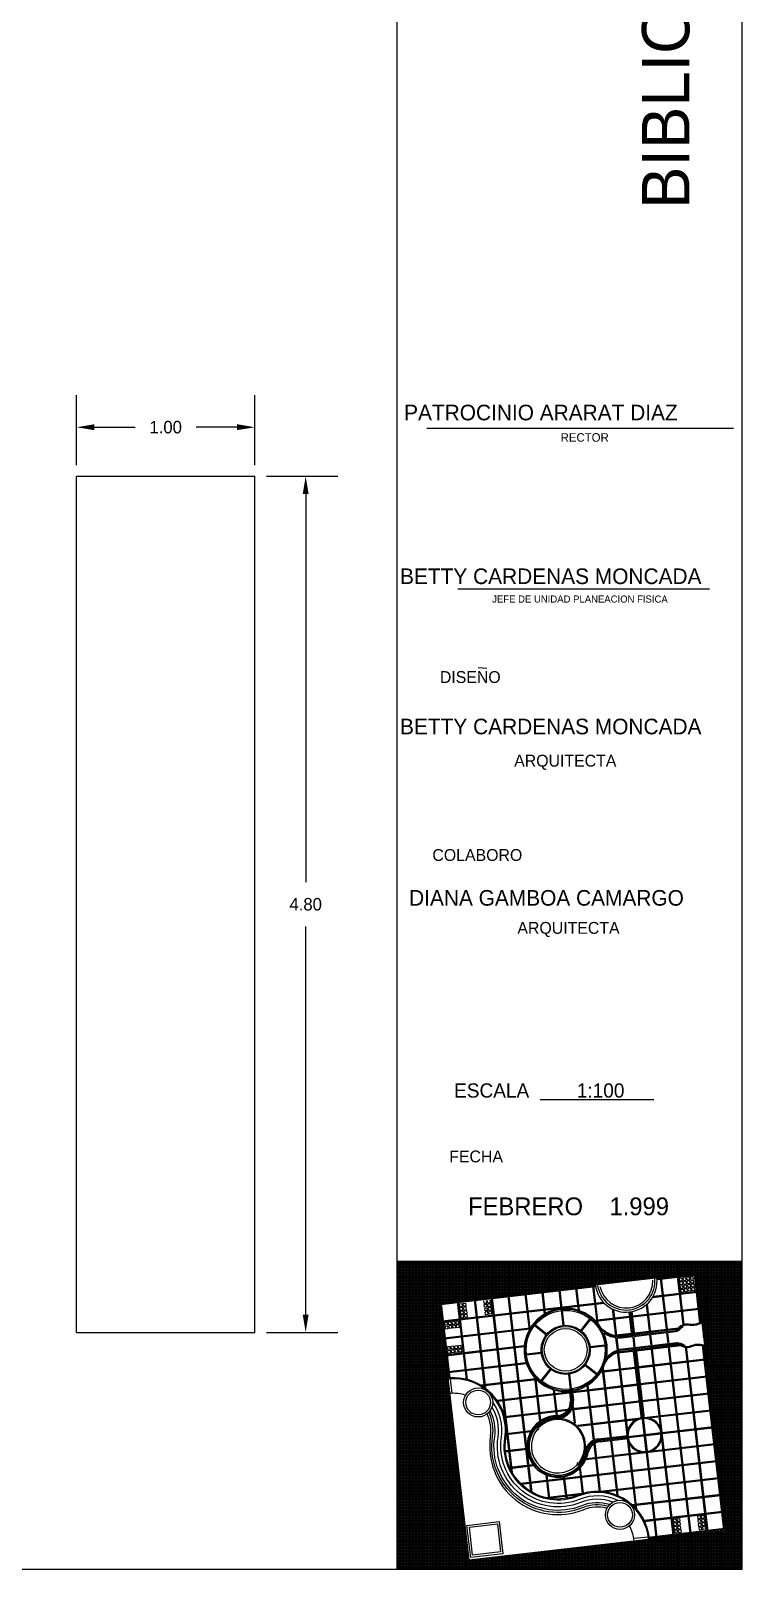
# Model space of a CAD drawing. Extents: x 48 to 72.1, y -38.6 to -0.2.
# Drawn here: x 68.15 to 72.14, y -38.65 to -30.02 of the extents above; entities that cross this region are included whole.
import ezdxf

# ---------------------------------------------------------------- set-up
doc = ezdxf.new("R2010")
doc.units = 0
doc.header["$MEASUREMENT"] = 0
doc.linetypes.add('DASHDOT', pattern=[25.4, 12.7, -6.35, 0, -6.35])
doc.layers.get('0').update_dxf_attribs({"linetype": 'CONTINUOUS'})
doc.layers.get('DEFPOINTS').update_dxf_attribs({"linetype": 'CONTINUOUS'})
for name, color, linetype in [('EJES1', 2, 'DASHDOT'), ('LETRA', 21, 'CONTINUOUS'), ('PISO', 1, 'CONTINUOUS'), ('ROTULO', 12, 'CONTINUOUS'), ('TEXTOS', 2, 'CONTINUOUS')]:
    doc.layers.add(name, color=color, linetype=linetype)
doc.styles.add('STYLE1', font='hand1.shx')
doc.dimstyles.new('CAMILO', dxfattribs={"dimscale": 0, "dimtxt": 0.07, "dimasz": 0.1, "dimexe": 0.18, "dimexo": 0.0625, "dimgap": 0.09, "dimtad": 0, "dimtih": 1, "dimtoh": 1, "dimzin": 0, "dimtxsty": 'STANDARD', "dimcen": 0.09, "dimclrd": 2, "dimclre": 2, "dimclrt": 5, "dimazin": 3, "dimtfac": 1, "dimtofl": 0, "dimtmove": 0, "dimatfit": 3, "dimtolj": 1, "dimtzin": 0})

# ---------------------------------------------------------------- blocks, each defined once
blk = doc.blocks.new('*D95')
at = {"color": 2, "linetype": 'BYBLOCK'}
for p, q in [((68.4105, -32.4574), (68.4105, -32.0652)), ((69.4105, -32.4574), (69.4105, -32.0652)), ((68.5105, -32.2452), (68.7388, -32.2452)), ((69.3105, -32.2452), (69.0822, -32.2452))]:
    blk.add_line(p, q, dxfattribs=at)
for points in [[(68.5105, -32.2285), (68.5105, -32.2618), (68.4105, -32.2452)], [(69.3105, -32.2285), (69.3105, -32.2618), (69.4105, -32.2452)]]:
    blk.add_solid(points, dxfattribs=at)
at = {"layer": 'DEFPOINTS', "color": 0, "linetype": 'BYBLOCK'}
for p in [(69.4105, -32.2452), (68.4105, -32.5199), (69.4105, -32.5199)]:
    blk.add_point(p, dxfattribs=at)
at = {"color": 5, "linetype": 'BYBLOCK', "insert": (68.9105, -32.2452), "char_height": 0.07, "attachment_point": 5}
blk.add_mtext('\\A1;1.00', dxfattribs=at)
blk = doc.blocks.new('*D96')
at = {"color": 2, "linetype": 'BYBLOCK'}
for p, q in [((69.4767, -32.5199), (69.8755, -32.5199)), ((69.6955, -32.6199), (69.6955, -34.7949)), ((69.6955, -37.2199), (69.6955, -35.0449)), ((69.4767, -37.3199), (69.8755, -37.3199))]:
    blk.add_line(p, q, dxfattribs=at)
for points in [[(69.6788, -32.6199), (69.7122, -32.6199), (69.6955, -32.5199)], [(69.6788, -37.2199), (69.7122, -37.2199), (69.6955, -37.3199)]]:
    blk.add_solid(points, dxfattribs=at)
at = {"layer": 'DEFPOINTS', "color": 0, "linetype": 'BYBLOCK'}
for p in [(69.4142, -32.5199), (69.4142, -37.3199), (69.6955, -37.3199)]:
    blk.add_point(p, dxfattribs=at)
at = {"color": 5, "linetype": 'BYBLOCK', "insert": (69.6955, -34.9199), "char_height": 0.07, "attachment_point": 5}
blk.add_mtext('\\A1;4.80', dxfattribs=at)

msp = doc.modelspace()

# ---------------------------------------------------------------- hatches: boundary and pattern name
at = {"layer": 'ROTULO', "linetype": 'CONTINUOUS', "ltscale": 0.5}
h = msp.add_hatch(dxfattribs=at)
h.set_pattern_fill('NET,_O', color=6, scale=0.066514)
h.set_pattern_definition([(0, (73.1563085, -20.379768), (0, 0.008314285), []), (90, (73.1563085, -20.379768), (-0.008314285, 5e-19), [])])
h.paths.add_polyline_path([(70.2087, -38.6476), (72.1438, -38.6476), (72.1438, -36.9221), (70.2087, -36.9221)])
h.paths.add_polyline_path([(70.4436, -37.1546), (71.8845, -36.9875), (71.9168, -37.2659), (71.9312, -37.3901), (72.0516, -38.4285), (70.6106, -38.5955)], flags=16)
h.paths.add_polyline_path([(70.6002, -38.4015), (70.781, -38.3805), (70.8019, -38.5613), (70.6212, -38.5823)], flags=0)
h.paths.add_polyline_path([(70.6135, -38.412), (70.7705, -38.3938), (70.7887, -38.5508), (70.6317, -38.569)], flags=0)
h.paths.add_polyline_path([(71.9809, -37.5213, 0.064699), (71.9826, -37.5355)], flags=16)
h.paths.add_polyline_path([(70.5935, -37.7127, -1), (70.7323, -37.7127, -1)], flags=0)
h.paths.add_polyline_path([(71.1741, -37.6504), (71.1727, -37.6385, -0.339976), (70.9452, -37.4931), (70.933, -37.4945, 0.343754)], flags=0)
h.paths.add_polyline_path([(70.7965, -37.6065), (70.6957, -37.6182), (70.684, -37.5174), (70.5891, -37.5284), (70.5561, -37.2437), (71.3151, -37.1558), (71.3268, -37.2566), (71.4276, -37.2449), (71.4379, -37.3338), (71.4319, -37.3345), (71.4216, -37.2456), (71.3268, -37.2566), (71.3158, -37.1617), (70.9422, -37.205), (70.9532, -37.2999), (70.8583, -37.3109), (70.8907, -37.5895), (70.9855, -37.5786), (70.9965, -37.6734), (71.0914, -37.6624), (71.1024, -37.7573), (71.1683, -37.7497, -0.249793), (71.1056, -37.7849, 0.257507), (70.961, -37.8698, 0.9058), (71.2393, -38.0746, 0.132861), (71.2803, -37.9937, -0.323265), (71.3463, -37.9334), (71.4997, -37.9156, 1.816956), (71.6191, -37.7996), (71.6774, -37.7928), (71.6327, -37.4074), (71.7335, -37.3957), (71.7452, -37.4965), (71.8401, -37.4855), (71.9494, -38.4283), (71.6588, -38.462), (71.6375, -38.2782), (71.5486, -38.2885), (71.5369, -38.1877), (71.3412, -38.2103), (71.3309, -38.1214), (71.242, -38.1317), (71.2523, -38.2207), (71.1574, -38.2317), (71.1581, -38.2376), (71.0573, -38.2493), (71.0463, -38.1544), (70.9514, -38.1654), (70.9404, -38.0705), (70.8515, -38.0809)], flags=0)
h.paths.add_polyline_path([(71.3361, -38.1148), (71.3251, -38.0199), (71.4141, -38.0096), (71.4148, -38.0156), (71.6994, -37.9826), (71.6987, -37.9766), (71.7046, -37.9759), (71.6393, -37.4126), (71.7283, -37.4023), (71.7496, -37.5861), (71.8444, -37.5751), (71.9331, -38.34), (71.6544, -38.3724), (71.6208, -38.0818)], flags=0)
h.paths.add_polyline_path([(71.0023, -37.7749), (70.9913, -37.6801), (71.0861, -37.6691), (71.0971, -37.7639)], flags=0)
h.paths.add_polyline_path([(71.1057, -37.7909, -611.785328), (71.1063, -37.7909, -1243.150599)], flags=0)
h.paths.add_polyline_path([(71.1059, -37.7969, -645.222307), (71.1064, -37.7968, -1178.727492)], flags=0)
h.paths.add_polyline_path([(71.5496, -37.8586), (71.6329, -37.8488), (71.6426, -37.9321), (71.5594, -37.9419)], flags=0)
h.paths.add_polyline_path([(71.1066, -37.8028, -0.471773), (71.2637, -37.9845, -0.238912), (71.3081, -37.9247), (71.2869, -37.7419), (71.1869, -37.7535, -0.267141)], flags=0)
h.paths.add_polyline_path([(71.219, -38.0613, 1.020204), (71.2269, -38.0523), (71.2269, -38.0523), (71.2269, -38.0523, 0.980196), (71.219, -38.0613), (71.219, -38.0613)], flags=0)
h.paths.add_polyline_path([(70.6796, -37.4277), (70.5847, -37.4387), (70.573, -37.3379), (70.6679, -37.3269)], flags=0)
h.paths.add_polyline_path([(70.4944, -37.4372), (70.4927, -37.4224), (70.5075, -37.4207), (70.5092, -37.4355)], flags=0)
h.paths.add_polyline_path([(70.5152, -37.4348), (70.5135, -37.42), (70.5283, -37.4183), (70.53, -37.433)], flags=0)
h.paths.add_polyline_path([(70.5359, -37.4324), (70.5342, -37.4176), (70.549, -37.4158), (70.5507, -37.4306)], flags=0)
h.paths.add_polyline_path([(70.5567, -37.4299), (70.555, -37.4152), (70.5698, -37.4134), (70.5715, -37.4282)], flags=0)
h.paths.add_polyline_path([(70.492, -37.4164), (70.4903, -37.4016), (70.5051, -37.3999), (70.5068, -37.4147)], flags=0)
h.paths.add_polyline_path([(70.5128, -37.414), (70.5111, -37.3992), (70.5258, -37.3975), (70.5276, -37.4123)], flags=0)
h.paths.add_polyline_path([(70.5335, -37.4116), (70.5318, -37.3968), (70.5466, -37.3951), (70.5483, -37.4099)], flags=0)
h.paths.add_polyline_path([(70.5543, -37.4092), (70.5526, -37.3944), (70.5673, -37.3927), (70.5691, -37.4075)], flags=0)
h.paths.add_polyline_path([(71.0159, -37.4179, -1), (71.2912, -37.4179, -1)], flags=0)
h.paths.add_polyline_path([(70.4786, -37.3008), (70.4769, -37.286), (70.4917, -37.2843), (70.4934, -37.2991)], flags=0)
h.paths.add_polyline_path([(70.4994, -37.2984), (70.4977, -37.2836), (70.5124, -37.2819), (70.5142, -37.2967)], flags=0)
h.paths.add_polyline_path([(70.5201, -37.296), (70.5184, -37.2812), (70.5332, -37.2795), (70.5349, -37.2943)], flags=0)
h.paths.add_polyline_path([(70.5409, -37.2936), (70.5391, -37.2788), (70.5539, -37.2771), (70.5557, -37.2919)], flags=0)
h.paths.add_polyline_path([(71.3038, -37.8361), (71.2811, -37.6404), (71.3701, -37.6301), (71.3591, -37.5352), (71.4539, -37.5242), (71.4436, -37.4353), (71.4496, -37.4346), (71.4936, -37.8141), (71.5519, -37.8074, 0.314925), (71.4983, -37.9067), (71.4973, -37.8978), (71.4024, -37.9088), (71.3928, -37.8258)], flags=0)
h.paths.add_polyline_path([(70.4762, -37.2801), (70.4745, -37.2653), (70.4893, -37.2635), (70.491, -37.2783)], flags=0)
h.paths.add_polyline_path([(70.497, -37.2777), (70.4952, -37.2629), (70.51, -37.2611), (70.5118, -37.2759)], flags=0)
h.paths.add_polyline_path([(70.5177, -37.2752), (70.516, -37.2604), (70.5308, -37.2587), (70.5325, -37.2735)], flags=0)
h.paths.add_polyline_path([(70.5385, -37.2728), (70.5367, -37.258), (70.5515, -37.2563), (70.5533, -37.2711)], flags=0)
h.paths.add_polyline_path([(71.0219, -37.4179, -1), (71.2853, -37.4179, -1)], flags=0)
h.paths.add_polyline_path([(70.5673, -37.2364), (70.5656, -37.2216), (70.5804, -37.2199), (70.5821, -37.2347)], flags=0)
h.paths.add_polyline_path([(71.0338, -37.4179, -1), (71.2733, -37.4179, -1)], flags=0)
h.paths.add_polyline_path([(70.5881, -37.234), (70.5864, -37.2192), (70.6011, -37.2175), (70.6029, -37.2323)], flags=0)
h.paths.add_polyline_path([(70.5649, -37.2157), (70.5632, -37.2009), (70.578, -37.1992), (70.5797, -37.2139)], flags=0)
h.paths.add_polyline_path([(70.5857, -37.2133), (70.5839, -37.1985), (70.5987, -37.1967), (70.6005, -37.2115)], flags=0)
h.paths.add_polyline_path([(70.5625, -37.1949), (70.5608, -37.1801), (70.5756, -37.1784), (70.5773, -37.1932)], flags=0)
h.paths.add_polyline_path([(70.5833, -37.1925), (70.5815, -37.1777), (70.5963, -37.176), (70.598, -37.1908)], flags=0)
h.paths.add_polyline_path([(70.7037, -37.2206), (70.702, -37.2058), (70.7168, -37.2041), (70.7185, -37.2189)], flags=0)
h.paths.add_polyline_path([(70.7244, -37.2182), (70.7227, -37.2034), (70.7375, -37.2017), (70.7392, -37.2165)], flags=0)
h.paths.add_polyline_path([(70.5601, -37.1742), (70.5584, -37.1594), (70.5732, -37.1577), (70.5749, -37.1724)], flags=0)
h.paths.add_polyline_path([(70.5808, -37.1718), (70.5791, -37.157), (70.5939, -37.1552), (70.5956, -37.17)], flags=0)
h.paths.add_polyline_path([(70.7013, -37.1998), (70.6996, -37.1851), (70.7144, -37.1833), (70.7161, -37.1981)], flags=0)
h.paths.add_polyline_path([(70.722, -37.1974), (70.7203, -37.1826), (70.7351, -37.1809), (70.7368, -37.1957)], flags=0)
h.paths.add_polyline_path([(71.5275, -38.3427, -1), (71.3886, -38.3427, -1)], flags=0)
h.paths.add_polyline_path([(70.6989, -37.1791), (70.6972, -37.1643), (70.712, -37.1626), (70.7137, -37.1774)], flags=0)
h.paths.add_polyline_path([(70.7196, -37.1767), (70.7179, -37.1619), (70.7327, -37.1602), (70.7344, -37.175)], flags=0)
h.paths.add_polyline_path([(71.5594, -37.9419), (71.5496, -37.8586), (71.6329, -37.8488), (71.6426, -37.9321)], flags=0)
h.paths.add_polyline_path([(71.5637, -37.9364), (71.5597, -37.9021), (71.5551, -37.8629), (71.5673, -37.8615), (71.5894, -37.8589), (71.6286, -37.8543), (71.6317, -37.8808), (71.6345, -37.9046), (71.6372, -37.9278), (71.5882, -37.9335), (71.5879, -37.9311), (71.5757, -37.9325), (71.576, -37.935)], flags=0)
h.paths.add_polyline_path([(71.3833, -37.4593, 0.149637), (71.3671, -37.3236, 0.115122), (71.4339, -37.351), (71.4418, -37.4192, 0.121876)], flags=0)
h.paths.add_polyline_path([(71.4476, -37.4172), (71.44, -37.3519, 0.041174), (71.4661, -37.3529), (71.5293, -37.3453), (71.5362, -37.4048), (71.4579, -37.4142, 0.018196)], flags=0)
h.paths.add_polyline_path([(71.5422, -37.4041), (71.5353, -37.3446), (71.6242, -37.3339), (71.6311, -37.3934)], flags=0)
h.paths.add_polyline_path([(71.756, -38.3666), (71.7707, -38.3649), (71.7725, -38.3797), (71.7577, -38.3814)], flags=0)
h.paths.add_polyline_path([(71.7584, -38.3874), (71.7732, -38.3856), (71.7749, -38.4004), (71.7601, -38.4021)], flags=0)
h.paths.add_polyline_path([(71.7608, -38.4081), (71.7756, -38.4064), (71.7773, -38.4212), (71.7625, -38.4229)], flags=0)
h.paths.add_polyline_path([(71.7632, -38.4288), (71.778, -38.4271), (71.7797, -38.4419), (71.7649, -38.4436)], flags=0)
h.paths.add_polyline_path([(71.7767, -38.3642), (71.7915, -38.3625), (71.7932, -38.3773), (71.7784, -38.379)], flags=0)
h.paths.add_polyline_path([(71.5277, -37.2272), (71.7056, -37.2066), (71.6839, -37.0198), (71.8766, -36.9975), (71.9076, -37.2644, -0.183082), (71.8416, -37.2731, 0.230873), (71.7874, -37.2931, -0.206953), (71.765, -37.3049), (71.5399, -37.332)], flags=0)
h.paths.add_polyline_path([(71.7791, -38.3849), (71.7939, -38.3832), (71.7956, -38.398), (71.7808, -38.3997)], flags=0)
h.paths.add_polyline_path([(71.7225, -37.3008), (71.6899, -37.0192), (71.8766, -36.9975), (71.888, -37.0954), (71.7012, -37.117), (71.7232, -37.3068), (71.6224, -37.3184), (71.6217, -37.3125)], flags=0)
h.paths.add_polyline_path([(71.7815, -38.4057), (71.7963, -38.404), (71.798, -38.4188), (71.7832, -38.4205)], flags=0)
h.paths.add_polyline_path([(71.7839, -38.4264), (71.7987, -38.4247), (71.8004, -38.4395), (71.7856, -38.4412)], flags=0)
h.paths.add_polyline_path([(71.637, -37.3926), (71.6301, -37.3332), (71.719, -37.3225), (71.7259, -37.3819)], flags=0)
h.paths.add_polyline_path([(71.8923, -38.3508), (71.9071, -38.3491), (71.9088, -38.3639), (71.894, -38.3656)], flags=0)
h.paths.add_polyline_path([(71.8947, -38.3715), (71.9095, -38.3698), (71.9112, -38.3846), (71.8964, -38.3863)], flags=0)
h.paths.add_polyline_path([(71.8971, -38.3923), (71.9119, -38.3906), (71.9136, -38.4054), (71.8988, -38.4071)], flags=0)
h.paths.add_polyline_path([(71.8995, -38.413), (71.9143, -38.4113), (71.916, -38.4261), (71.9013, -38.4278)], flags=0)
h.paths.add_polyline_path([(71.9131, -38.3484), (71.9279, -38.3467), (71.9296, -38.3615), (71.9148, -38.3632)], flags=0)
h.paths.add_polyline_path([(71.9155, -38.3691), (71.9303, -38.3674), (71.932, -38.3822), (71.9172, -38.3839)], flags=0)
h.paths.add_polyline_path([(71.8108, -37.3867, 100.754073), (71.809, -37.3857, -0.006114)], flags=0)
h.paths.add_polyline_path([(71.9179, -38.3899), (71.9327, -38.3882), (71.9344, -38.403), (71.9196, -38.4047)], flags=0)
h.paths.add_polyline_path([(71.9203, -38.4106), (71.9351, -38.4089), (71.9368, -38.4237), (71.922, -38.4254)], flags=0)
h.paths.add_polyline_path([(71.7894, -37.1008), (71.7791, -37.0118), (71.7851, -37.0111), (71.7954, -37.1001)], flags=0)
h.paths.add_polyline_path([(71.8007, -37.0934), (71.799, -37.0786), (71.8138, -37.0769), (71.8155, -37.0917)], flags=0)
h.paths.add_polyline_path([(71.7983, -37.0727), (71.7966, -37.0579), (71.8113, -37.0562), (71.8131, -37.071)], flags=0)
h.paths.add_polyline_path([(71.8214, -37.091), (71.8197, -37.0762), (71.8345, -37.0745), (71.8362, -37.0893)], flags=0)
h.paths.add_polyline_path([(71.7959, -37.0519), (71.7941, -37.0371), (71.8089, -37.0354), (71.8107, -37.0502)], flags=0)
h.paths.add_polyline_path([(71.819, -37.0703), (71.8173, -37.0555), (71.8321, -37.0538), (71.8338, -37.0685)], flags=0)
h.paths.add_polyline_path([(71.7935, -37.0312), (71.7917, -37.0164), (71.8065, -37.0147), (71.8083, -37.0295)], flags=0)
h.paths.add_polyline_path([(71.8422, -37.0886), (71.8404, -37.0738), (71.8552, -37.0721), (71.857, -37.0869)], flags=0)
h.paths.add_polyline_path([(71.8166, -37.0495), (71.8149, -37.0347), (71.8297, -37.033), (71.8314, -37.0478)], flags=0)
h.paths.add_polyline_path([(71.8398, -37.0679), (71.838, -37.0531), (71.8528, -37.0513), (71.8545, -37.0661)], flags=0)
h.paths.add_polyline_path([(71.8142, -37.0288), (71.8125, -37.014), (71.8273, -37.0123), (71.829, -37.0271)], flags=0)
h.paths.add_polyline_path([(71.8629, -37.0862), (71.8612, -37.0714), (71.876, -37.0697), (71.8777, -37.0845)], flags=0)
h.paths.add_polyline_path([(71.8373, -37.0471), (71.8356, -37.0323), (71.8504, -37.0306), (71.8521, -37.0454)], flags=0)
h.paths.add_polyline_path([(71.8605, -37.0655), (71.8588, -37.0507), (71.8736, -37.0489), (71.8753, -37.0637)], flags=0)
h.paths.add_polyline_path([(71.8349, -37.0264), (71.8332, -37.0116), (71.848, -37.0099), (71.8497, -37.0246)], flags=0)
h.paths.add_polyline_path([(71.8581, -37.0447), (71.8564, -37.0299), (71.8712, -37.0282), (71.8729, -37.043)], flags=0)
h.paths.add_polyline_path([(71.8557, -37.024), (71.854, -37.0092), (71.8688, -37.0074), (71.8705, -37.0222)], flags=0)

# ---------------------------------------------------------------- linework, layer by layer
for p, q in [((68.4105, -37.3199), (68.4105, -32.5199)), ((68.4105, -32.5199), (69.4105, -32.5199)), ((69.4105, -37.3199), (69.4105, -32.5199)), ((68.4105, -37.3199), (69.4105, -37.3199))]:
    msp.add_line(p, q)
at = {"layer": 'EJES1', "color": 15, "linetype": 'CONTINUOUS'}
for p, q in [((71.3213, -37.0619), (70.4506, -37.1628)), ((71.1173, -37.0825), (71.1293, -37.1857)), ((71.2122, -37.0715), (71.2266, -37.1961)), ((71.307, -37.0605), (71.3309, -37.266)), ((71.307, -37.0605), (71.3309, -37.266)), ((71.6865, -37.0165), (71.7213, -37.3162)), ((71.7814, -37.0055), (71.8128, -37.2766)), ((70.4616, -37.2577), (71.3668, -37.1528)), ((70.5481, -37.1485), (70.5984, -37.5828)), ((70.6429, -37.1375), (70.7001, -37.6304)), ((70.7378, -37.1265), (70.8506, -38.0994)), ((70.8327, -37.1155), (70.9599, -38.2128)), ((70.9276, -37.1045), (70.9505, -37.3026)), ((71.0224, -37.0935), (71.0366, -37.2158)), ((71.0224, -37.0935), (71.0366, -37.2158)), ((71.6074, -37.1631), (71.6265, -37.3276)), ((71.6074, -37.1631), (71.6265, -37.3276)), ((71.6422, -37.1208), (71.8906, -37.092)), ((71.3202, -37.2543), (71.5102, -37.2323)), ((71.4182, -37.1899), (71.4355, -37.3392)), ((71.5281, -37.2302), (71.9016, -37.1869)), ((70.4726, -37.3526), (70.9539, -37.2968)), ((71.4287, -37.3379), (71.5212, -37.3272)), ((71.5391, -37.3251), (71.784, -37.2967)), ((70.4836, -37.4475), (70.921, -37.3967)), ((71.4404, -37.4327), (71.5322, -37.422)), ((71.4461, -37.4304), (71.4985, -37.8824)), ((71.5501, -37.42), (71.7938, -37.3917)), ((71.6347, -37.3989), (71.6882, -37.8604)), ((71.6347, -37.3989), (71.6405, -37.4489)), ((71.7295, -37.3875), (71.8522, -38.4456)), ((71.8277, -37.4046), (71.9471, -38.4346)), ((70.4946, -37.5423), (70.932, -37.4916)), ((71.3532, -37.5389), (71.5432, -37.5169)), ((71.5611, -37.5148), (71.9346, -37.4715)), ((70.68, -37.617), (70.9869, -37.5814)), ((70.9823, -37.5765), (71.0101, -37.8166)), ((71.3609, -37.5251), (71.4054, -37.9084)), ((71.5721, -37.6097), (71.9456, -37.5664)), ((70.7702, -37.7027), (71.1747, -37.6558)), ((71.0859, -37.6413), (71.1026, -37.785)), ((71.1926, -37.6537), (71.5542, -37.6118)), ((71.2754, -37.617), (71.3109, -37.9233)), ((71.5831, -37.7046), (71.9566, -37.6613)), ((70.8119, -37.794), (71.1661, -37.7529)), ((71.1886, -37.7503), (71.5652, -37.7067)), ((71.1934, -37.7387), (71.2035, -37.8264)), ((71.6091, -37.7977), (71.9676, -37.7561)), ((71.2229, -37.8425), (71.5612, -37.8033)), ((71.694, -37.884), (71.9786, -37.851)), ((70.8209, -37.8891), (70.9591, -37.8731)), ((71.3135, -37.9452), (71.3444, -38.2117)), ((71.4074, -37.9263), (71.4431, -38.2337)), ((71.504, -37.9303), (71.5477, -38.3069)), ((71.5042, -37.906), (71.688, -37.8847)), ((71.6311, -37.9875), (71.9896, -37.9459)), ((71.6938, -37.9083), (71.7573, -38.4566)), ((70.8161, -37.9858), (70.9372, -37.9718)), ((71.2687, -38.0295), (71.5832, -37.993)), ((70.8406, -38.0791), (70.9724, -38.0638)), ((70.9021, -38.1681), (72.0006, -38.0408)), ((71.0452, -38.1194), (71.0603, -38.2496)), ((71.2331, -38.0812), (71.2495, -38.2227)), ((71.1425, -38.129), (71.1565, -38.2503)), ((71.352, -38.2121), (72.0116, -38.1356)), ((71.0483, -38.2473), (71.2422, -38.2248)), ((71.5285, -38.2878), (72.0226, -38.2305)), ((71.595, -38.3762), (72.0336, -38.3254))]:
    msp.add_line(p, q, dxfattribs=at)
at = {"layer": 'LETRA', "color": 4}
for p, q in [((70.4436, -37.1546), (71.8845, -36.9875)), ((71.8793, -36.9942), (71.6655, -37.0189)), ((71.8796, -36.9971), (71.6657, -37.0219)), ((71.6657, -37.022), (71.8796, -36.9972)), ((71.8763, -36.9945), (71.9083, -37.2708)), ((71.8763, -36.9945), (71.9083, -37.2708)), ((71.9112, -37.2693), (71.8793, -36.9942)), ((71.9168, -37.2659), (71.8845, -36.9875)), ((71.3208, -37.0589), (70.4502, -37.1598)), ((70.4436, -37.1546), (70.6106, -38.5955)), ((70.4502, -37.1598), (70.4991, -37.5812)), ((70.4532, -37.1595), (70.502, -37.5809)), ((71.9218, -37.3875), (72.042, -38.4236)), ((72.045, -38.4232), (71.925, -37.3882)), ((72.0516, -38.4285), (71.9312, -37.3901)), ((70.505, -37.5807), (70.5144, -37.6617)), ((70.5085, -37.6621), (70.5085, -37.6624)), ((70.6106, -38.5955), (72.0516, -38.4285)), ((71.6165, -38.4669), (71.5356, -38.4762)), ((71.6173, -38.4728), (72.045, -38.4232)), ((71.6229, -38.4691), (72.0446, -38.4202))]:
    msp.add_line(p, q, dxfattribs=at)
for points in [[(71.9281, -37.0833), (71.9419, -37.1978, -0.163464), (71.9272, -37.2583, -0.235138), (71.8406, -37.279, 0.228191), (71.7919, -37.2971, -0.182495), (71.7687, -37.3104), (71.4656, -37.347, -0.221713), (71.3464, -37.2972)], [(71.3697, -37.4887, -0.20744), (71.459, -37.4201), (71.7757, -37.382, -0.001964), (71.7808, -37.3821, -0.096871), (71.8077, -37.3919, 0.261477), (71.8622, -37.392, -0.192436), (71.9383, -37.3927, -0.043524), (71.9446, -37.3965, -0.163585), (71.9723, -37.4499), (71.9826, -37.5355, 0.340393), (72.0359, -37.5773)]]:
    msp.add_lwpolyline(points, format="xyb", dxfattribs=at)
at = {"layer": 'LETRA', "color": 6, "ltscale": 0.5}
msp.add_lwpolyline([(71.9168, -37.2659), (71.9312, -37.3901)], dxfattribs=at)
at = {"layer": 'LETRA', "color": 4, "ltscale": 0.5}
for points in [[(71.3917, -38.2955, 0.167921), (71.2486, -38.3026, -0.580809), (70.7437, -37.9023)], [(71.4001, -38.2855, 0.173762), (71.2442, -38.2915, -0.580809), (70.7555, -37.9042)], [(71.4184, -38.2716, 0.187438), (71.237, -38.2737, -0.580809), (70.7744, -37.907)], [(71.4455, -38.2623, 0.208733), (71.2299, -38.2559, -0.580809), (70.7934, -37.9099)], [(71.505, -38.2761, 0.263728), (71.2227, -38.2381, -0.580809), (70.8123, -37.9128)], [(71.6179, -38.4788, 0.209705), (71.505, -38.2761, 0.19353)]]:
    msp.add_lwpolyline(points, format="xyb", dxfattribs=at)
at = {"layer": 'LETRA', "color": 4}
for points in [[(70.6212, -38.5823), (70.6002, -38.4015), (70.781, -38.3805), (70.8019, -38.5613)], [(70.6317, -38.569), (70.6135, -38.412), (70.7705, -38.3938), (70.7887, -38.5508)]]:
    msp.add_lwpolyline(points, close=True, dxfattribs=at)
at = {"layer": 'LETRA', "color": 4, "ltscale": 0.5}
for centre, radius in [((71.1536, -37.4179), 0.1317), ((71.1536, -37.4179), 0.1197), ((70.6629, -37.7127), 0.0814), ((70.6629, -37.7127), 0.0694), ((71.4581, -38.3427), 0.0814), ((71.4581, -38.3427), 0.0694)]:
    msp.add_circle(centre, radius, dxfattribs=at)
for centre, radius, start, end in [((71.4924, -37.033), 0.1736, 186.61314, 6.61314), ((71.4924, -37.033), 0.1616, 186.61314, 6.61314), ((71.4924, -37.033), 0.1497, 191.19854, 2.02773), ((71.1536, -37.4179), 0.2275, 32.03507, 275.00877), ((71.1536, -37.4179), 0.2275, 279.53359, 341.84622), ((70.5264, -37.8691), 0.2892, 50.42708, 96.61314), ((70.5264, -37.8691), 0.2078, 71.49456, 96.61314), ((70.5264, -37.8691), 0.2892, 351.30385, 50.42708), ((70.5264, -37.8691), 0.2078, 351.30385, 26.27935), ((70.5264, -37.8691), 0.2198, 351.30385, 27.16293), ((70.5264, -37.8691), 0.2317, 351.30385, 28.46932), ((70.5264, -37.8691), 0.2509, 351.30385, 31.51534), ((70.5264, -37.8691), 0.27, 351.30385, 36.23191), ((71.1103, -37.9584), 0.3829, 171.30385, 291.89753), ((71.3304, -38.5061), 0.2073, 74.64616, 111.89753), ((71.3304, -38.5061), 0.2073, 4.96067, 29.35538)]:
    msp.add_arc(centre, radius, start, end, dxfattribs=at)
at = {"layer": 'LETRA', "color": 7, "ltscale": 0.5}
for centre, start, end in [((70.9976, -37.86), 138.85921, 47.71322), ((71.223, -38.0569), 50.00521, 318.85921)]:
    msp.add_arc(centre, 0.00599, start, end, dxfattribs=at)
at = {"layer": 'LETRA', "color": 7}
for radius, start, end in [(0.1556, 318.85921, 138.85921), (0.1497, 321.1512, 136.56723)]:
    msp.add_arc((71.1103, -37.9584), radius, start, end, dxfattribs=at)
at = {"layer": 'LETRA', "color": 4}
msp.add_arc((71.1103, -37.9584), 0.1497, 141.1512, 316.56723, dxfattribs=at)
at = {"layer": 'PISO', "color": 32}
for p, q in [((71.88, -37.0001), (71.6659, -37.0249)), ((71.3218, -37.0648), (70.4509, -37.1658)), ((71.1143, -37.0828), (71.1263, -37.186)), ((71.1203, -37.0822), (71.1322, -37.1854)), ((71.2092, -37.0719), (71.2235, -37.1951)), ((71.2151, -37.0712), (71.2298, -37.1972)), ((71.3041, -37.0609), (71.3274, -37.262)), ((71.31, -37.0602), (71.3344, -37.2702)), ((70.4612, -37.2547), (71.3642, -37.1501)), ((70.4619, -37.2607), (71.3694, -37.1555)), ((70.64, -37.1378), (70.6968, -37.6281)), ((70.6459, -37.1372), (70.7034, -37.6328)), ((70.7348, -37.1268), (70.8467, -38.092)), ((70.7408, -37.1262), (70.8544, -38.1061)), ((70.8297, -37.1158), (70.9567, -38.2108)), ((70.8357, -37.1152), (70.9631, -38.2146)), ((70.9246, -37.1048), (70.948, -37.3071)), ((70.9305, -37.1042), (70.953, -37.2983)), ((71.0195, -37.0938), (71.0338, -37.2175)), ((71.0254, -37.0932), (71.0394, -37.2142)), ((71.6402, -37.1241), (71.891, -37.095)), ((71.644, -37.1176), (71.8903, -37.0891)), ((71.415, -37.1884), (71.4324, -37.3386)), ((71.4214, -37.1914), (71.4386, -37.3396))]:
    msp.add_line(p, q, dxfattribs=at)
at = {"layer": 'PISO'}
for p, q in [((71.8733, -36.9949), (71.9047, -37.2659)), ((71.6836, -37.0169), (71.7183, -37.3165)), ((71.6895, -37.0162), (71.7242, -37.3158)), ((71.7784, -37.0059), (71.81, -37.2777)), ((71.7844, -37.0052), (71.8157, -37.2757)), ((71.7917, -37.0164), (71.8065, -37.0147)), ((71.7935, -37.0312), (71.7917, -37.0164)), ((71.7935, -37.0312), (71.8083, -37.0295)), ((71.7941, -37.0371), (71.8089, -37.0354)), ((71.7959, -37.0519), (71.7941, -37.0371)), ((71.7959, -37.0519), (71.8107, -37.0502)), ((71.7966, -37.0579), (71.8113, -37.0562)), ((71.7983, -37.0727), (71.7966, -37.0579)), ((71.7983, -37.0727), (71.8131, -37.071)), ((71.799, -37.0786), (71.8138, -37.0769)), ((71.8007, -37.0934), (71.799, -37.0786)), ((71.8083, -37.0295), (71.8065, -37.0147)), ((71.8107, -37.0502), (71.8089, -37.0354)), ((71.8131, -37.071), (71.8113, -37.0562)), ((71.8125, -37.014), (71.8273, -37.0123)), ((71.8142, -37.0288), (71.8125, -37.014)), ((71.8155, -37.0917), (71.8138, -37.0769)), ((71.8142, -37.0288), (71.829, -37.0271)), ((71.8149, -37.0347), (71.8297, -37.033)), ((71.8166, -37.0495), (71.8149, -37.0347)), ((71.8166, -37.0495), (71.8314, -37.0478)), ((71.8173, -37.0555), (71.8321, -37.0538)), ((71.819, -37.0703), (71.8173, -37.0555)), ((71.819, -37.0703), (71.8338, -37.0685)), ((71.8197, -37.0762), (71.8345, -37.0745)), ((71.8214, -37.091), (71.8197, -37.0762)), ((71.829, -37.0271), (71.8273, -37.0123)), ((71.8314, -37.0478), (71.8297, -37.033)), ((71.8338, -37.0685), (71.8321, -37.0538)), ((71.848, -37.0099), (71.8332, -37.0116)), ((71.8349, -37.0264), (71.8332, -37.0116)), ((71.8362, -37.0893), (71.8345, -37.0745)), ((71.8497, -37.0246), (71.8349, -37.0264)), ((71.8504, -37.0306), (71.8356, -37.0323)), ((71.8373, -37.0471), (71.8356, -37.0323)), ((71.8521, -37.0454), (71.8373, -37.0471)), ((71.8528, -37.0513), (71.838, -37.0531)), ((71.8398, -37.0679), (71.838, -37.0531)), ((71.8545, -37.0661), (71.8398, -37.0679)), ((71.8552, -37.0721), (71.8404, -37.0738)), ((71.8422, -37.0886), (71.8404, -37.0738)), ((71.857, -37.0869), (71.8422, -37.0886)), ((71.8497, -37.0246), (71.848, -37.0099)), ((71.8521, -37.0454), (71.8504, -37.0306)), ((71.8545, -37.0661), (71.8528, -37.0513)), ((71.8688, -37.0074), (71.854, -37.0092)), ((71.8557, -37.024), (71.854, -37.0092)), ((71.857, -37.0869), (71.8552, -37.0721)), ((71.8705, -37.0222), (71.8557, -37.024)), ((71.8712, -37.0282), (71.8564, -37.0299)), ((71.8581, -37.0447), (71.8564, -37.0299)), ((71.8729, -37.043), (71.8581, -37.0447)), ((71.8736, -37.0489), (71.8588, -37.0507)), ((71.8605, -37.0655), (71.8588, -37.0507)), ((71.8753, -37.0637), (71.8605, -37.0655)), ((71.876, -37.0697), (71.8612, -37.0714)), ((71.8629, -37.0862), (71.8612, -37.0714)), ((71.8777, -37.0845), (71.8629, -37.0862)), ((71.8705, -37.0222), (71.8688, -37.0074)), ((71.8729, -37.043), (71.8712, -37.0282)), ((71.8753, -37.0637), (71.8736, -37.0489)), ((71.8777, -37.0845), (71.876, -37.0697)), ((70.4562, -37.1592), (70.5044, -37.5748)), ((70.5451, -37.1488), (70.5953, -37.5821)), ((70.551, -37.1482), (70.6015, -37.5836)), ((70.5584, -37.1594), (70.5732, -37.1577)), ((70.5601, -37.1742), (70.5584, -37.1594)), ((70.5601, -37.1742), (70.5749, -37.1724)), ((70.5749, -37.1724), (70.5732, -37.1577)), ((70.5791, -37.157), (70.5939, -37.1552)), ((70.5808, -37.1718), (70.5791, -37.157)), ((70.5808, -37.1718), (70.5956, -37.17)), ((70.5956, -37.17), (70.5939, -37.1552)), ((70.6965, -37.1584), (70.6948, -37.1436)), ((70.7113, -37.1566), (70.6965, -37.1584)), ((70.712, -37.1626), (70.6972, -37.1643)), ((70.6989, -37.1791), (70.6972, -37.1643)), ((70.7113, -37.1566), (70.7096, -37.1418)), ((70.7137, -37.1774), (70.712, -37.1626)), ((70.7172, -37.1559), (70.7155, -37.1412)), ((70.732, -37.1542), (70.7172, -37.1559)), ((70.7327, -37.1602), (70.7179, -37.1619)), ((70.7196, -37.1767), (70.7179, -37.1619)), ((70.732, -37.1542), (70.7303, -37.1394)), ((70.7344, -37.175), (70.7327, -37.1602)), ((71.6046, -37.1655), (71.6235, -37.3279)), ((71.6101, -37.1607), (71.6294, -37.3272)), ((71.8007, -37.0934), (71.8155, -37.0917)), ((71.8214, -37.091), (71.8362, -37.0893)), ((70.5308, -37.2587), (70.516, -37.2604)), ((70.5308, -37.2587), (70.5325, -37.2735)), ((70.5515, -37.2563), (70.5367, -37.258)), ((70.5367, -37.258), (70.5385, -37.2728)), ((70.5515, -37.2563), (70.5533, -37.2711)), ((70.5608, -37.1801), (70.5756, -37.1784)), ((70.5625, -37.1949), (70.5608, -37.1801)), ((70.5625, -37.1949), (70.5773, -37.1932)), ((70.5632, -37.2009), (70.578, -37.1992)), ((70.5649, -37.2157), (70.5632, -37.2009)), ((70.5649, -37.2157), (70.5797, -37.2139)), ((70.5656, -37.2216), (70.5804, -37.2199)), ((70.5673, -37.2364), (70.5656, -37.2216)), ((70.5673, -37.2364), (70.5821, -37.2347)), ((70.5773, -37.1932), (70.5756, -37.1784)), ((70.5797, -37.2139), (70.578, -37.1992)), ((70.5821, -37.2347), (70.5804, -37.2199)), ((70.5815, -37.1777), (70.5963, -37.176)), ((70.5833, -37.1925), (70.5815, -37.1777)), ((70.5833, -37.1925), (70.598, -37.1908)), ((70.5839, -37.1985), (70.5987, -37.1967)), ((70.5857, -37.2133), (70.5839, -37.1985)), ((70.5857, -37.2133), (70.6005, -37.2115)), ((70.5864, -37.2192), (70.6011, -37.2175)), ((70.5881, -37.234), (70.5864, -37.2192)), ((70.5881, -37.234), (70.6029, -37.2323)), ((70.598, -37.1908), (70.5963, -37.176)), ((70.6005, -37.2115), (70.5987, -37.1967)), ((70.6029, -37.2323), (70.6011, -37.2175)), ((70.7137, -37.1774), (70.6989, -37.1791)), ((70.7144, -37.1833), (70.6996, -37.1851)), ((70.7013, -37.1998), (70.6996, -37.1851)), ((70.7161, -37.1981), (70.7013, -37.1998)), ((70.7168, -37.2041), (70.702, -37.2058)), ((70.7037, -37.2206), (70.702, -37.2058)), ((70.7185, -37.2189), (70.7037, -37.2206)), ((70.7161, -37.1981), (70.7144, -37.1833)), ((70.7185, -37.2189), (70.7168, -37.2041)), ((70.7344, -37.175), (70.7196, -37.1767)), ((70.7351, -37.1809), (70.7203, -37.1826)), ((70.722, -37.1974), (70.7203, -37.1826)), ((70.7368, -37.1957), (70.722, -37.1974)), ((70.7375, -37.2017), (70.7227, -37.2034)), ((70.7244, -37.2182), (70.7227, -37.2034)), ((70.7392, -37.2165), (70.7244, -37.2182)), ((70.7368, -37.1957), (70.7351, -37.1809)), ((70.7392, -37.2165), (70.7375, -37.2017)), ((71.1277, -37.1979), (71.1373, -37.2811)), ((71.1336, -37.1972), (71.1433, -37.2806)), ((71.3175, -37.2516), (71.5099, -37.2293)), ((71.3228, -37.257), (71.5106, -37.2353)), ((71.5072, -37.206), (71.5227, -37.3401)), ((71.5131, -37.2054), (71.5287, -37.3394)), ((71.5191, -37.2046), (71.5346, -37.3387)), ((71.525, -37.2035), (71.5405, -37.3379)), ((71.5277, -37.2272), (71.9013, -37.1839)), ((71.5284, -37.2332), (71.902, -37.1899)), ((70.4722, -37.3496), (70.9559, -37.2935)), ((70.4729, -37.3556), (70.952, -37.3)), ((70.4893, -37.2635), (70.4745, -37.2653)), ((70.4745, -37.2653), (70.4762, -37.2801)), ((70.491, -37.2783), (70.4762, -37.2801)), ((70.4917, -37.2843), (70.4769, -37.286)), ((70.4769, -37.286), (70.4786, -37.3008)), ((70.4934, -37.2991), (70.4786, -37.3008)), ((70.4893, -37.2635), (70.491, -37.2783)), ((70.4917, -37.2843), (70.4934, -37.2991)), ((70.51, -37.2611), (70.4952, -37.2629)), ((70.4952, -37.2629), (70.497, -37.2777)), ((70.5118, -37.2759), (70.497, -37.2777)), ((70.5124, -37.2819), (70.4977, -37.2836)), ((70.4977, -37.2836), (70.4994, -37.2984)), ((70.5142, -37.2967), (70.4994, -37.2984)), ((70.51, -37.2611), (70.5118, -37.2759)), ((70.5124, -37.2819), (70.5142, -37.2967)), ((70.516, -37.2604), (70.5177, -37.2752)), ((70.5325, -37.2735), (70.5177, -37.2752)), ((70.5332, -37.2795), (70.5184, -37.2812)), ((70.5184, -37.2812), (70.5201, -37.296)), ((70.5349, -37.2943), (70.5201, -37.296)), ((70.5332, -37.2795), (70.5349, -37.2943)), ((70.5533, -37.2711), (70.5385, -37.2728)), ((70.5539, -37.2771), (70.5391, -37.2788)), ((70.5391, -37.2788), (70.5409, -37.2936)), ((70.5557, -37.2919), (70.5409, -37.2936)), ((70.5539, -37.2771), (70.5557, -37.2919)), ((71.4204, -37.3358), (71.5209, -37.3242)), ((71.439, -37.3397), (71.5216, -37.3301)), ((71.5293, -37.3453), (71.5362, -37.4048)), ((71.5353, -37.3446), (71.5422, -37.4041)), ((71.5387, -37.3221), (71.7873, -37.2933)), ((71.5394, -37.3281), (71.7793, -37.3003)), ((71.6242, -37.3339), (71.6311, -37.3934)), ((71.6301, -37.3332), (71.637, -37.3926)), ((71.719, -37.3225), (71.7259, -37.3819)), ((71.7249, -37.3217), (71.7318, -37.3812)), ((70.4832, -37.4445), (70.9213, -37.3937)), ((70.4839, -37.4504), (70.9208, -37.3998)), ((70.5051, -37.3999), (70.4903, -37.4016)), ((70.492, -37.4164), (70.4903, -37.4016)), ((70.5068, -37.4147), (70.492, -37.4164)), ((70.5075, -37.4207), (70.4927, -37.4224)), ((70.4944, -37.4372), (70.4927, -37.4224)), ((70.5068, -37.4147), (70.5051, -37.3999)), ((70.5092, -37.4355), (70.5075, -37.4207)), ((70.5258, -37.3975), (70.5111, -37.3992)), ((70.5128, -37.414), (70.5111, -37.3992)), ((70.5276, -37.4123), (70.5128, -37.414)), ((70.5283, -37.4183), (70.5135, -37.42)), ((70.5152, -37.4348), (70.5135, -37.42)), ((70.5276, -37.4123), (70.5258, -37.3975)), ((70.53, -37.433), (70.5283, -37.4183)), ((70.5466, -37.3951), (70.5318, -37.3968)), ((70.5335, -37.4116), (70.5318, -37.3968)), ((70.5483, -37.4099), (70.5335, -37.4116)), ((70.549, -37.4158), (70.5342, -37.4176)), ((70.5359, -37.4324), (70.5342, -37.4176)), ((70.5507, -37.4306), (70.5359, -37.4324)), ((70.5483, -37.4099), (70.5466, -37.3951)), ((70.5507, -37.4306), (70.549, -37.4158)), ((70.5673, -37.3927), (70.5526, -37.3944)), ((70.5543, -37.4092), (70.5526, -37.3944)), ((70.5691, -37.4075), (70.5543, -37.4092)), ((70.5698, -37.4134), (70.555, -37.4152)), ((70.5567, -37.4299), (70.555, -37.4152)), ((70.5715, -37.4282), (70.5567, -37.4299)), ((70.5691, -37.4075), (70.5673, -37.3927)), ((70.5715, -37.4282), (70.5698, -37.4134)), ((71.4318, -37.4367), (71.5326, -37.425)), ((71.4339, -37.351), (71.4418, -37.4192)), ((71.44, -37.3519), (71.4476, -37.4172)), ((71.4425, -37.4254), (71.4973, -37.8978)), ((71.4483, -37.4233), (71.5003, -37.8724)), ((71.4521, -37.4283), (71.5319, -37.4191)), ((71.531, -37.4114), (71.5766, -37.8049)), ((71.5369, -37.4107), (71.6038, -37.9876)), ((71.5429, -37.41), (71.6098, -37.9869)), ((71.5488, -37.4093), (71.5944, -37.8029)), ((71.5497, -37.417), (71.7869, -37.3895)), ((71.5504, -37.4229), (71.7992, -37.3941)), ((71.6318, -37.3993), (71.6841, -37.8511)), ((71.6377, -37.3986), (71.7603, -38.4562)), ((71.7266, -37.3879), (71.8492, -38.4459)), ((71.7325, -37.3872), (71.8552, -38.4452)), ((71.8239, -37.3979), (71.9441, -38.4349)), ((71.83, -37.3988), (71.9501, -38.4342)), ((71.9195, -37.3931), (72.039, -38.4239)), ((70.4942, -37.5394), (70.9311, -37.4887)), ((70.5092, -37.4355), (70.4944, -37.4372)), ((70.4949, -37.5453), (70.933, -37.4945)), ((70.53, -37.433), (70.5152, -37.4348)), ((71.3551, -37.5357), (71.5429, -37.5139)), ((71.5607, -37.5119), (71.9343, -37.4686)), ((71.5614, -37.5178), (71.935, -37.4745)), ((70.6757, -37.6145), (70.9843, -37.5787)), ((70.684, -37.6195), (70.9896, -37.5841)), ((70.9788, -37.5727), (71.0073, -37.8187)), ((70.9857, -37.5801), (71.0129, -37.8147)), ((71.169, -37.5547), (71.1862, -37.7026)), ((71.175, -37.5539), (71.1921, -37.7019)), ((71.3512, -37.5422), (71.5436, -37.5199)), ((71.3584, -37.5298), (71.4024, -37.9088)), ((71.3634, -37.5203), (71.4083, -37.9081)), ((71.5717, -37.6067), (71.9453, -37.5634)), ((71.5724, -37.6127), (71.946, -37.5694)), ((70.7683, -37.6999), (71.1744, -37.6528)), ((70.7721, -37.7055), (71.1751, -37.6587)), ((71.0828, -37.6404), (71.0996, -37.7852)), ((71.0891, -37.6422), (71.1056, -37.7849)), ((71.1727, -37.6385), (71.1802, -37.7033)), ((71.1905, -37.6362), (71.1981, -37.7016)), ((71.1922, -37.6507), (71.5539, -37.6088)), ((71.1929, -37.6567), (71.5546, -37.6148)), ((71.2726, -37.6187), (71.3081, -37.9247)), ((71.2782, -37.6153), (71.3138, -37.9221)), ((71.5827, -37.7016), (71.9563, -37.6583)), ((71.5834, -37.7076), (71.957, -37.6642)), ((70.8111, -37.7911), (71.1683, -37.7497)), ((70.8127, -37.7969), (71.1636, -37.7562)), ((71.1869, -37.7535), (71.5656, -37.7096)), ((71.1901, -37.7471), (71.5649, -37.7037)), ((71.1911, -37.7448), (71.2003, -37.8241)), ((71.1955, -37.7313), (71.2068, -37.8288)), ((71.5937, -37.7965), (71.9673, -37.7532)), ((71.6191, -37.7996), (71.968, -37.7591)), ((71.2201, -37.8398), (71.5759, -37.7986)), ((71.2256, -37.8452), (71.5519, -37.8074)), ((71.6936, -37.8811), (71.9783, -37.848)), ((71.6943, -37.887), (71.979, -37.854)), ((70.8207, -37.8921), (70.9574, -37.8763)), ((70.8211, -37.8861), (70.961, -37.8698)), ((71.2672, -38.0327), (71.99, -37.9489)), ((71.3107, -37.9471), (71.3413, -38.2115)), ((71.3163, -37.9434), (71.3474, -38.2118)), ((71.3355, -37.9165), (71.5036, -37.897)), ((71.3362, -37.9225), (71.5039, -37.903)), ((71.3413, -37.9279), (71.5046, -37.909)), ((71.3463, -37.9334), (71.5057, -37.9149)), ((71.4044, -37.9266), (71.4399, -38.2324)), ((71.4104, -37.9259), (71.4462, -38.235)), ((71.4993, -37.9156), (71.5443, -38.3032)), ((71.5039, -37.903), (71.6876, -37.8817)), ((71.5046, -37.909), (71.6883, -37.8877)), ((71.5081, -37.9396), (71.5512, -38.3107)), ((71.6404, -37.9834), (71.9893, -37.9429)), ((71.6919, -37.9183), (71.7544, -38.4569)), ((70.8158, -37.9828), (70.937, -37.9688)), ((70.8164, -37.9888), (70.9375, -37.9747)), ((71.2701, -38.0263), (71.5732, -37.9912)), ((71.6045, -37.9935), (71.6595, -38.4679)), ((71.6104, -37.9928), (71.6654, -38.4672)), ((70.8393, -38.0762), (70.9703, -38.0611)), ((70.8419, -38.082), (70.9745, -38.0666)), ((70.8994, -38.1654), (72.0003, -38.0378)), ((70.9049, -38.1708), (72.001, -38.0437)), ((71.042, -38.118), (71.0572, -38.2491)), ((71.0484, -38.1206), (71.0634, -38.2502)), ((71.2304, -38.0838), (71.2466, -38.2235)), ((71.2358, -38.0784), (71.2524, -38.2218)), ((71.1395, -38.1295), (71.1536, -38.2507)), ((71.1454, -38.1284), (71.1595, -38.2498)), ((71.3327, -38.2113), (72.0113, -38.1327)), ((71.3661, -38.2135), (72.012, -38.1386)), ((71.0396, -38.2453), (71.2608, -38.2197)), ((71.0579, -38.2492), (71.2288, -38.2294)), ((71.5255, -38.2851), (72.0223, -38.2275)), ((71.5314, -38.2905), (72.023, -38.2335)), ((71.5936, -38.3734), (72.0333, -38.3224)), ((71.5964, -38.3791), (72.034, -38.3284)), ((71.756, -38.3666), (71.7707, -38.3649)), ((71.756, -38.3666), (71.7577, -38.3814)), ((71.7577, -38.3814), (71.7725, -38.3797)), ((71.7707, -38.3649), (71.7725, -38.3797)), ((71.7767, -38.3642), (71.7915, -38.3625)), ((71.7767, -38.3642), (71.7784, -38.379)), ((71.7784, -38.379), (71.7932, -38.3773)), ((71.7915, -38.3625), (71.7932, -38.3773)), ((71.9071, -38.3491), (71.8923, -38.3508)), ((71.8923, -38.3508), (71.894, -38.3656)), ((71.9088, -38.3639), (71.894, -38.3656)), ((71.9095, -38.3698), (71.8947, -38.3715)), ((71.8947, -38.3715), (71.8964, -38.3863)), ((71.9071, -38.3491), (71.9088, -38.3639)), ((71.9095, -38.3698), (71.9112, -38.3846)), ((71.9279, -38.3467), (71.9131, -38.3484)), ((71.9131, -38.3484), (71.9148, -38.3632)), ((71.9296, -38.3615), (71.9148, -38.3632)), ((71.9303, -38.3674), (71.9155, -38.3691)), ((71.9155, -38.3691), (71.9172, -38.3839)), ((71.9279, -38.3467), (71.9296, -38.3615)), ((71.9303, -38.3674), (71.932, -38.3822)), ((71.6165, -38.4669), (72.0443, -38.4173)), ((71.7584, -38.3874), (71.7732, -38.3856)), ((71.7584, -38.3874), (71.7601, -38.4021)), ((71.7601, -38.4021), (71.7749, -38.4004)), ((71.7608, -38.4081), (71.7756, -38.4064)), ((71.7608, -38.4081), (71.7625, -38.4229)), ((71.7625, -38.4229), (71.7773, -38.4212)), ((71.7632, -38.4288), (71.778, -38.4271)), ((71.7632, -38.4288), (71.7649, -38.4436)), ((71.7649, -38.4436), (71.7797, -38.4419)), ((71.7732, -38.3856), (71.7749, -38.4004)), ((71.7756, -38.4064), (71.7773, -38.4212)), ((71.778, -38.4271), (71.7797, -38.4419)), ((71.7791, -38.3849), (71.7939, -38.3832)), ((71.7791, -38.3849), (71.7808, -38.3997)), ((71.7808, -38.3997), (71.7956, -38.398)), ((71.7815, -38.4057), (71.7963, -38.404)), ((71.7815, -38.4057), (71.7832, -38.4205)), ((71.7832, -38.4205), (71.798, -38.4188)), ((71.7839, -38.4264), (71.7987, -38.4247)), ((71.7839, -38.4264), (71.7856, -38.4412)), ((71.7856, -38.4412), (71.8004, -38.4395)), ((71.7939, -38.3832), (71.7956, -38.398)), ((71.7963, -38.404), (71.798, -38.4188)), ((71.7987, -38.4247), (71.8004, -38.4395)), ((71.9112, -38.3846), (71.8964, -38.3863)), ((71.9119, -38.3906), (71.8971, -38.3923)), ((71.8971, -38.3923), (71.8988, -38.4071)), ((71.9136, -38.4054), (71.8988, -38.4071)), ((71.9143, -38.4113), (71.8995, -38.413)), ((71.8995, -38.413), (71.9013, -38.4278)), ((71.916, -38.4261), (71.9013, -38.4278)), ((71.9119, -38.3906), (71.9136, -38.4054)), ((71.9143, -38.4113), (71.916, -38.4261)), ((71.932, -38.3822), (71.9172, -38.3839)), ((71.9327, -38.3882), (71.9179, -38.3899)), ((71.9179, -38.3899), (71.9196, -38.4047)), ((71.9344, -38.403), (71.9196, -38.4047)), ((71.9351, -38.4089), (71.9203, -38.4106)), ((71.9203, -38.4106), (71.922, -38.4254)), ((71.9368, -38.4237), (71.922, -38.4254)), ((71.9327, -38.3882), (71.9344, -38.403)), ((71.9351, -38.4089), (71.9368, -38.4237))]:
    msp.add_line(p, q, dxfattribs=at)
at = {"layer": 'PISO', "ltscale": 0.5}
for points in [[(71.2381, -37.3092), (71.2897, -37.2441)], [(71.2428, -37.313), (71.2944, -37.2479)], [(70.9786, -37.2807), (71.0449, -37.3333)], [(70.9823, -37.2761), (71.0487, -37.3286)], [(70.9332, -37.4404), (71.0165, -37.4307)], [(71.2899, -37.399), (71.3732, -37.3894)], [(71.2906, -37.405), (71.3739, -37.3953)], [(70.9339, -37.4463), (71.0172, -37.4367)], [(71.2608, -37.5043), (71.3259, -37.5558)], [(71.2644, -37.4995), (71.3296, -37.5511)], [(71.0151, -37.5908), (71.0672, -37.5251)], [(71.0198, -37.5945), (71.0719, -37.5287)], [(70.705, -37.6341), (70.7144, -37.6415)], [(71.5088, -38.2713), (71.5181, -38.2788)]]:
    msp.add_lwpolyline(points, dxfattribs=at)
at = {"layer": 'PISO'}
for points in [[(71.522, -37.3341), (71.4651, -37.341, -0.220346), (71.3512, -37.2936, -0.220346)], [(71.4339, -37.351, -0.115122), (71.3671, -37.3236)], [(71.5293, -37.3453), (71.4661, -37.3529, -0.041174), (71.44, -37.3519, -0.041174)], [(71.9047, -37.2659, -0.174298), (71.8416, -37.2731, 0.230873), (71.7874, -37.2931, -0.183335), (71.7679, -37.3045), (71.5399, -37.332)], [(71.8114, -37.2902, 0.086771), (71.7964, -37.3011, -0.18176), (71.7696, -37.3164), (71.7249, -37.3217)], [(71.3749, -37.4916, -0.206719), (71.4601, -37.426), (71.5317, -37.4174)], [(71.3833, -37.4593, -0.121876), (71.4418, -37.4192, -0.121876)], [(71.4476, -37.4172, -0.018196), (71.4579, -37.4142), (71.5362, -37.4048)], [(71.5495, -37.4152), (71.776, -37.3879, -0.001652), (71.7803, -37.3881, -0.095821), (71.8047, -37.3971, 0.260009), (71.8647, -37.3974, -0.145067), (71.9195, -37.3931)], [(71.7318, -37.3812), (71.7754, -37.376, -0.002267), (71.7814, -37.3761, -0.09778), (71.8108, -37.3867, 0.067476), (71.8232, -37.3916, 0.067476)]]:
    msp.add_lwpolyline(points, format="xyb", dxfattribs=at)
for points in [[(71.6242, -37.3339), (71.5353, -37.3446)], [(71.719, -37.3225), (71.6301, -37.3332)], [(71.5422, -37.4041), (71.6311, -37.3934)], [(71.637, -37.3926), (71.7259, -37.3819)]]:
    msp.add_lwpolyline(points, dxfattribs=at)
at = {"layer": 'PISO', "ltscale": 0.5}
for points in [[(71.5086, -38.2713, 0.263728), (71.2205, -38.2326, -0.580809), (70.8182, -37.9137, -0.580809)], [(71.6232, -38.4721, 0.19353), (71.5182, -38.2789)]]:
    msp.add_lwpolyline(points, format="xyb", dxfattribs=at)
for radius in [0.2215, 0.1377]:
    msp.add_circle((71.1536, -37.4179), radius, dxfattribs=at)
for centre, radius, start, end in [((71.1536, -37.4179), 0.2335, 32.16965, 275.04991), ((71.1536, -37.4179), 0.2275, 341.84622, 32.03507), ((71.1536, -37.4179), 0.2335, 349.78358, 23.82516), ((71.1536, -37.4179), 0.2335, 279.45865, 341.84622), ((70.5264, -37.8691), 0.2952, 52.7992, 94.28865), ((70.5264, -37.8691), 0.2952, 351.30385, 50.42708), ((71.1039, -37.7084), 0.0765, 271.2701, 3.82432), ((71.1039, -37.7084), 0.0825, 271.2701, 3.82432), ((71.1039, -37.7084), 0.0885, 271.2701, 3.82432), ((71.1039, -37.7084), 0.0945, 271.2701, 4.10343), ((71.5961, -37.8954), 0.0985, 101.84354, 181.38274), ((71.5961, -37.8954), 0.0985, 191.84354, 91.38274), ((71.5961, -37.8954), 0.0925, 98.46717, 94.75911)]:
    msp.add_arc(centre, radius, start, end, dxfattribs=at)
at = {"layer": 'PISO'}
for centre, radius, start, end in [((71.1103, -37.9584), 0.1736, 91.55526, 149.31661), ((71.1103, -37.9584), 0.1676, 91.37413, 147.74127), ((71.1103, -37.9584), 0.1616, 91.17952, 146.00934), ((71.1103, -37.9584), 0.1736, 149.31661, 317.99777), ((71.1103, -37.9584), 0.1676, 147.74127, 317.99777), ((71.1103, -37.9584), 0.1616, 146.00934, 318.45506), ((71.3449, -37.9984), 0.0824, 96.61314, 170.33892), ((71.3449, -37.9984), 0.0764, 96.61314, 170.33892), ((71.3501, -38.0038), 0.0764, 96.61314, 169.28202), ((71.3551, -38.0092), 0.0764, 96.61314, 168.27005), ((71.1103, -37.9584), 0.1616, 318.45506, 350.33892), ((71.1103, -37.9584), 0.1676, 317.99777, 349.28202), ((71.1103, -37.9584), 0.1736, 317.99777, 348.27005)]:
    msp.add_arc(centre, radius, start, end, dxfattribs=at)
at = {"layer": 'ROTULO', "color": 5, "ltscale": 0.5}
msp.add_lwpolyline([(72.1438, -38.6476), (72.1438, -21.3976), (48.0188, -21.3976), (48.0188, -38.6476)], close=True, dxfattribs=at)
msp.add_lwpolyline([(70.2087, -38.6476), (70.2087, -21.3976)], dxfattribs=at)
at = {"layer": 'ROTULO', "ltscale": 0.5}
msp.add_lwpolyline([(72.1438, -36.9221), (70.2087, -36.9221)], dxfattribs=at)
at = {"layer": 'TEXTOS', "color": 15, "ltscale": 0.5}
for points in [[(70.3742, -32.2509), (72.0952, -32.2509)], [(70.5496, -33.1515), (71.9593, -33.1515)], [(70.6629, -33.5926), (70.7109, -33.5954)], [(71.0112, -36.0145), (71.6473, -36.0145)]]:
    msp.add_lwpolyline(points, dxfattribs=at)

# ---------------------------------------------------------------- texts
at = {"layer": 'TEXTOS', "color": 5, "style": 'STYLE1'}
msp.add_text('BIBLIOTECA EDUARDO COTE LAMUS', height=0.266057, rotation=90, dxfattribs=at).set_placement((71.8474, -31.0215))
at = {"layer": 'TEXTOS', "color": 21, "style": 'STYLE1'}
for s, height, p in [('PATROCINIO ARARAT DIAZ', 0.0875, (70.2476, -32.2065)), ('BETTY CARDENAS MONCADA', 0.0875, (70.2248, -33.1244)), ('BETTY CARDENAS MONCADA', 0.0875, (70.2248, -33.9668)), ('DIANA GAMBOA CAMARGO', 0.0875, (70.2756, -34.9274)), ('ESCALA         1:100', 0.079817, (70.5279, -36.0035)), ('FEBRERO    1.999', 0.099771, (70.606, -36.663))]:
    msp.add_text(s, height=height, dxfattribs=at).set_placement(p)
at = {"layer": 'TEXTOS', "color": 15, "style": 'STYLE1'}
for s, height, p in [('RECTOR', 0.04789, (71.1251, -32.3265)), ('JEFE DE UNIDAD PLANEACION FISICA', 0.039909, (70.7416, -33.2284)), ('DISENO', 0.06651, (70.4481, -33.6791)), ('ARQUITECTA', 0.06651, (70.8648, -34.148)), ('COLABORO', 0.06651, (70.4062, -34.6767)), ('ARQUITECTA', 0.06651, (70.8829, -35.0853)), ('FECHA', 0.06651, (70.5006, -36.3667))]:
    msp.add_text(s, height=height, dxfattribs=at).set_placement(p)

# ---------------------------------------------------------------- dimensions: what is measured, and where the dimension line sits
at = {"color": 2}
dim = msp.add_linear_dim(base=(69.4105, -32.2452), p1=(68.4105, -32.5199), p2=(69.4105, -32.5199), dimstyle='CAMILO', override={"dimscale": 1}, dxfattribs=at)
dim.commit()
dim.dimension.update_dxf_attribs({"geometry": '*D95', "text_midpoint": (68.9105, -32.2452)})
dim = msp.add_linear_dim(base=(69.6955, -37.3199), p1=(69.4142, -32.5199), p2=(69.4142, -37.3199), angle=90, dimstyle='CAMILO', override={"dimscale": 1}, dxfattribs=at)
dim.commit()
dim.dimension.update_dxf_attribs({"geometry": '*D96', "text_midpoint": (69.6955, -34.9199)})

doc.saveas('drawing.dxf')
